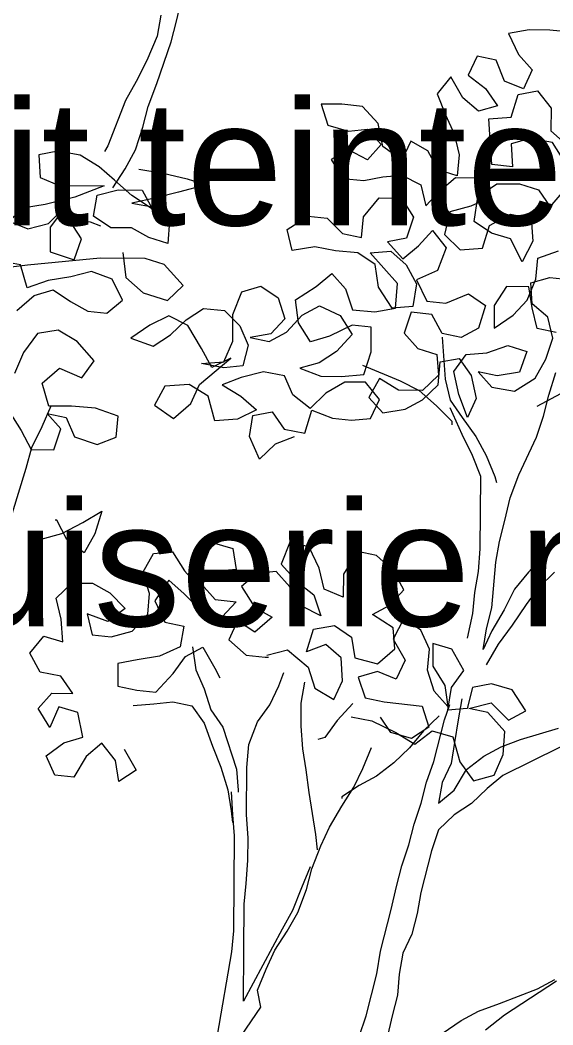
# Model space of a CAD drawing. Header units: millimetres. Extents: x 318905 to 439572, y -5133 to 105868.
# Drawn here: x 409382 to 410131, y 3646 to 5060 of the extents above; entities that cross this region are included whole.
import ezdxf

# ---------------------------------------------------------------- set-up
doc = ezdxf.new("R2010")
doc.units = ezdxf.units.MM
doc.header["$MEASUREMENT"] = 0
doc.layers.add('INTI_Agencement_Stylo_No__102', color=7, linetype='Continuous', lineweight=0, true_color=0xcccccc)
doc.layers.add('INTI_Etiquettes_Stylo_No__1', color=7, linetype='Continuous', lineweight=5)
doc.styles.add('STYLE_GENERE_2', font='Arial')
doc.dimstyles.new('STYLE_GENERE__3', dxfattribs={"dimtxt": 0.18, "dimasz": 182.4, "dimexe": 0.18, "dimexo": 0.0625, "dimgap": 0.09, "dimtad": 0, "dimtih": 1, "dimtoh": 1, "dimdec": 4, "dimzin": 0, "dimdsep": 46, "dimcen": 0.09, "dimadec": 0, "dimazin": 0, "dimtfac": 1, "dimtdec": 4, "dimtmove": 0, "dimatfit": 3, "dimldrblk": 'ARROWHEAD_5', "dimfxl": 0, "dimtolj": 1, "dimtzin": 0, "dimarcsym": 0})

# ---------------------------------------------------------------- blocks, each defined once
blk = doc.blocks.new('arbre6[2]', base_point=(409289.9, -542.5))
at = {"layer": 'INTI_Agencement_Stylo_No__102', "linetype": 'Continuous'}
for p, q in [((409601.6, 5058.4), (409609.2, 5090.4)), ((409579.8, 5066.6), (409574.7, 5037.2)), ((409594.1, 5029), (409601.6, 5058.4)), ((409574.7, 5037.2), (409559.9, 5002.6)), ((410097.8, 5045.9), (410068.5, 5040.8)), ((410068.5, 5040.8), (410082.9, 5011.2)), ((410127, 5045.6), (410097.8, 5045.9)), ((410156.1, 5042.7), (410127, 5045.6)), ((409574.2, 4970.3), (409594.1, 5029)), ((410024.5, 5009.1), (410012.2, 4982.4)), ((410051.2, 5003.5), (410024.5, 5009.1)), ((410082.9, 5011.2), (410102.2, 4989.6)), ((409559.9, 5002.6), (409545, 4973.2)), ((410063.2, 4973.9), (410051.2, 5003.5)), ((409987.8, 4979.9), (409968.2, 4956)), ((410004.6, 4950.4), (409987.8, 4979.9)), ((410012.2, 4982.4), (410036.3, 4963.4)), ((410102.2, 4989.6), (410089.9, 4963)), ((409545, 4973.2), (409530.2, 4946.6)), ((409561.8, 4938.3), (409574.2, 4970.3)), ((410036.3, 4963.4), (410053.2, 4939.2)), ((410089.9, 4963), (410063.2, 4973.9)), ((409968.2, 4956), (409980.1, 4926.5)), ((410026.4, 4931.4), (410004.6, 4950.4)), ((410072.5, 4923), (410082.5, 4955)), ((410082.5, 4955), (410109.3, 4960.1)), ((410109.3, 4960.1), (410128.6, 4935.8)), ((409530.2, 4946.6), (409505.4, 4882.6)), ((409554.3, 4908.9), (409561.8, 4938.3)), ((409834.3, 4941.2), (409805.1, 4941.4)), ((409805.1, 4941.4), (409814.6, 4911.9)), ((409863.4, 4938.2), (409834.3, 4941.2)), ((409885.2, 4914), (409863.4, 4938.2)), ((410053.2, 4939.2), (410026.4, 4931.4)), ((410128.6, 4935.8), (410128.3, 4903.7)), ((409980.1, 4926.5), (409992.1, 4899.6)), ((410040.9, 4920.6), (410072.5, 4923)), ((410043.1, 4891.1), (410040.9, 4920.6)), ((409544.3, 4876.9), (409554.3, 4908.9)), ((409814.6, 4911.9), (409843.7, 4903.6)), ((409892.2, 4881.8), (409885.2, 4914)), ((409843.7, 4903.6), (409870.5, 4906.1)), ((409870.5, 4906.1), (409889.8, 4884.5)), ((409992.1, 4899.6), (409999.2, 4870.1)), ((410099.1, 4893.3), (410072.3, 4885.5)), ((410130.7, 4887.6), (410099.1, 4893.3)), ((410128.3, 4903.7), (410152.5, 4882.1)), ((409505.4, 4882.6), (409500.5, 4874.6)), ((409889.8, 4884.5), (409870.2, 4863.2)), ((409918.8, 4862.8), (409892.2, 4881.8)), ((409931.2, 4889.5), (409918.8, 4862.8)), ((409955.4, 4875.8), (409931.2, 4889.5)), ((410045.3, 4856.3), (410043.1, 4891.1)), ((410072.3, 4885.5), (410074.4, 4853.4)), ((410147.5, 4860.7), (410130.7, 4887.6)), ((409434.8, 4875.2), (409408, 4870.1)), ((409408, 4870.1), (409410.2, 4838)), ((409466.4, 4869.6), (409434.8, 4875.2)), ((409493.1, 4853.3), (409466.4, 4869.6)), ((409529.5, 4850.3), (409544.3, 4876.9)), ((409843.5, 4876.9), (409819.1, 4863.7)), ((409819.1, 4863.7), (409835.9, 4836.8)), ((409870.2, 4863.2), (409843.5, 4876.9)), ((409969.8, 4849), (409955.4, 4875.8)), ((409999.2, 4870.1), (409996.5, 4840.7)), ((409514.8, 4834.3), (409493.1, 4853.3)), ((409512.3, 4823.6), (409529.5, 4850.3)), ((409549, 4850.1), (409583, 4844.4)), ((410074.4, 4853.4), (410045.3, 4856.3)), ((409410.2, 4838), (409436.9, 4827)), ((409583, 4844.4), (409617, 4836.1)), ((409617, 4836.1), (409643.7, 4827.8)), ((409835.9, 4836.8), (409865.1, 4833.8)), ((409865.1, 4833.8), (409891.9, 4839)), ((409891.9, 4839), (409918.7, 4841.4)), ((409918.7, 4841.4), (409945.3, 4827.8)), ((409996.5, 4840.7), (409969.8, 4849)), ((409972, 4819.5), (409994.1, 4838)), ((409994.1, 4838), (410030.5, 4837.7)), ((410030.5, 4837.7), (410044.9, 4810.8)), ((409436.9, 4827), (409500.2, 4826.4)), ((409500.2, 4826.4), (409458.7, 4810.7)), ((409539, 4812.7), (409514.8, 4834.3)), ((409643.7, 4827.8), (409604.7, 4817.5)), ((409945.3, 4827.8), (409952.4, 4798.3)), ((410025.5, 4811), (410052.4, 4829.5)), ((410052.4, 4829.5), (410084, 4829.2)), ((410084, 4829.2), (410110.7, 4820.9)), ((410127.5, 4796.7), (410149.6, 4823.2)), ((409458.7, 4810.7), (409417.3, 4800.4)), ((409485.2, 4783.7), (409490.3, 4813.1)), ((409490.3, 4813.1), (409519.6, 4820.9)), ((409519.6, 4820.9), (409553.6, 4820.6)), ((409573, 4809.7), (409538.9, 4802)), ((409568, 4793.7), (409539, 4812.7)), ((409553.6, 4820.6), (409568, 4793.7)), ((409604.7, 4817.5), (409573, 4809.7)), ((409864.7, 4783), (409886.8, 4809.6)), ((409886.8, 4809.6), (409918.4, 4809.3)), ((409918.4, 4809.3), (409935.3, 4782.3)), ((409952.4, 4798.3), (409972, 4819.5)), ((410044.9, 4810.8), (410015.6, 4797.7)), ((410020.4, 4776.2), (410025.5, 4811)), ((410110.7, 4820.9), (410127.5, 4796.7)), ((409388, 4795.3), (409366, 4776.8)), ((409417.3, 4800.4), (409388, 4795.3)), ((409421.9, 4773.6), (409446.4, 4797.5)), ((409446.4, 4797.5), (409424.3, 4768.2)), ((409538.9, 4802), (409570.5, 4796.4)), ((409570.5, 4796.4), (409592.2, 4777.4)), ((410015.6, 4797.7), (409986.4, 4789.9)), ((409509.4, 4767.5), (409485.2, 4783.7)), ((409757.6, 4765.2), (409786.9, 4783.7)), ((409786.9, 4783.7), (409813.6, 4780.8)), ((409813.6, 4780.8), (409835.3, 4759.2)), ((409862.1, 4753.6), (409864.7, 4783)), ((409935.3, 4782.3), (409925.3, 4753)), ((409986.4, 4789.9), (409978.9, 4757.9)), ((410042.2, 4770.7), (410071.5, 4786.5)), ((410071.5, 4786.5), (410100.7, 4780.9)), ((410100.7, 4780.9), (410102.9, 4748.7)), ((409366, 4776.8), (409392.7, 4765.8)), ((409392.7, 4765.8), (409421.9, 4773.6)), ((409424.3, 4768.2), (409424, 4733.4)), ((409468, 4751.8), (409451.1, 4778.7)), ((409451.1, 4778.7), (409480.3, 4775.8)), ((409480.3, 4775.8), (409494.9, 4770.3)), ((409538.6, 4767.2), (409509.4, 4767.5)), ((409562.9, 4753.6), (409538.6, 4767.2)), ((409592.2, 4777.4), (409589.6, 4745.3)), ((409764.6, 4735.7), (409757.6, 4765.2)), ((410044.6, 4759.9), (410020.4, 4776.2)), ((410032.2, 4738.6), (410042.2, 4770.7)), ((409458, 4722.4), (409468, 4751.8)), ((409589.6, 4745.3), (409562.9, 4753.6)), ((409835.3, 4759.2), (409862.1, 4753.6)), ((409925.3, 4753), (409898.5, 4747.9)), ((409942.3, 4742.1), (409961.9, 4763.4)), ((409961.9, 4763.4), (409981.2, 4739.1)), ((409978.9, 4757.9), (410000.6, 4736.3)), ((410071.3, 4751.7), (410044.6, 4759.9)), ((410088, 4719.4), (410071.3, 4751.7)), ((409796.3, 4740.8), (409764.6, 4735.7)), ((409825.4, 4735.2), (409796.3, 4740.8)), ((409898.5, 4747.9), (409920.2, 4723.6)), ((409920.2, 4723.6), (409942.3, 4742.1)), ((409981.2, 4739.1), (409968.8, 4707.1)), ((410000.6, 4736.3), (410032.2, 4738.6)), ((410102.9, 4748.7), (410088, 4719.4)), ((409424, 4733.4), (409458, 4722.4)), ((409494.5, 4724.8), (409445.8, 4719.9)), ((409557.8, 4724.2), (409494.5, 4724.8)), ((409526.2, 4732.5), (409530.8, 4697.7)), ((409584.5, 4715.9), (409557.8, 4724.2)), ((409857, 4732.2), (409825.4, 4735.2)), ((409881.2, 4715.9), (409857, 4732.2)), ((409874.1, 4732), (409903.3, 4734.5)), ((409912.7, 4688.9), (409874.1, 4732)), ((409903.3, 4734.5), (409925, 4715.5)), ((410107.3, 4695.1), (410110, 4724.6)), ((410110, 4724.6), (410139.2, 4735)), ((409392.3, 4715), (409333.8, 4707.5)), ((409382.6, 4715.1), (409351, 4720.7)), ((409392, 4682.9), (409382.6, 4715.1)), ((409445.8, 4719.9), (409392.3, 4715)), ((409611, 4686.2), (409584.5, 4715.9)), ((409885.9, 4683.8), (409881.2, 4715.9)), ((409925, 4715.5), (409939.4, 4688.6)), ((409453, 4698.4), (409421.3, 4693.3)), ((409482.2, 4706.1), (409453, 4698.4)), ((409511.3, 4695.2), (409482.2, 4706.1)), ((409525.7, 4665.6), (409511.3, 4695.2)), ((409530.8, 4697.7), (409555, 4676)), ((409798.3, 4684.6), (409820.3, 4703.1)), ((409820.3, 4703.1), (409839.6, 4681.5)), ((409968.8, 4707.1), (409939.5, 4694)), ((410094.9, 4665.8), (410107.3, 4695.1)), ((410100, 4689.9), (410126.8, 4697.6)), ((410126.8, 4697.6), (410153.5, 4694.7)), ((409421.3, 4693.3), (409392, 4682.9)), ((409589, 4665), (409611, 4686.2)), ((409693.6, 4677.5), (409720.5, 4685.3)), ((409720.5, 4685.3), (409744.7, 4669)), ((409769, 4666.1), (409798.3, 4684.6)), ((409839.6, 4681.5), (409849.1, 4652)), ((409905.1, 4654.1), (409885.9, 4683.8)), ((409910, 4654.1), (409912.7, 4688.9)), ((409939.4, 4688.6), (409934.3, 4656.6)), ((409939.5, 4694), (409953.8, 4664.4)), ((410065.9, 4684.8), (410048.7, 4658.2)), ((410097.5, 4684.5), (410065.9, 4684.8)), ((410102.2, 4655), (410097.5, 4684.5)), ((410102.2, 4660.4), (410100, 4689.9)), ((409377.2, 4650.9), (409401.7, 4672.1)), ((409401.7, 4672.1), (409428.5, 4679.9)), ((409428.5, 4679.9), (409452.7, 4663.6)), ((409555, 4676), (409589, 4665)), ((409681.2, 4645.5), (409693.6, 4677.5)), ((409744.7, 4669), (409754.2, 4639.4)), ((409773.6, 4633.9), (409769, 4666.1)), ((409980.6, 4661.5), (410012.3, 4674.6)), ((410012.3, 4674.6), (410036.5, 4658.3)), ((410075.3, 4644.6), (410094.9, 4665.8)), ((409452.7, 4663.6), (409476.9, 4650)), ((409503.7, 4647.1), (409525.7, 4665.6)), ((409615.5, 4638), (409640, 4653.9)), ((409640, 4653.9), (409669.1, 4650.9)), ((409778.5, 4644.6), (409803, 4657.7)), ((409803, 4657.7), (409832.1, 4644.1)), ((409849.1, 4652), (409880.7, 4649)), ((409880.7, 4649), (409910, 4654.1)), ((409934.3, 4656.6), (409905.1, 4654.1)), ((409953.8, 4664.4), (409980.6, 4661.5)), ((410036.5, 4658.3), (410026.5, 4626.3)), ((410048.7, 4658.2), (410048.4, 4626.1)), ((410123.9, 4641.5), (410102.2, 4660.4)), ((410109.2, 4625.5), (410102.2, 4655)), ((409476.9, 4650), (409503.7, 4647.1)), ((409591.2, 4643.6), (409564.4, 4630.5)), ((409617.9, 4630), (409591.2, 4643.6)), ((409593.5, 4616.8), (409615.5, 4638)), ((409669.1, 4650.9), (409690.9, 4629.3)), ((409681, 4608), (409681.2, 4645.5)), ((409754.2, 4639.4), (409734.6, 4618.2)), ((409756.5, 4620.7), (409778.5, 4644.6)), ((409832.1, 4644.1), (409848.9, 4617.2)), ((409931.8, 4648.5), (409921.9, 4619.2)), ((409961, 4645.6), (409931.8, 4648.5)), ((409975.4, 4618.7), (409961, 4645.6)), ((410048.4, 4626.1), (410075.3, 4644.6)), ((410131, 4611.9), (410123.9, 4641.5)), ((409435.4, 4623.6), (409406.2, 4618.5)), ((409462, 4607.3), (409435.4, 4623.6)), ((409564.4, 4630.5), (409537.5, 4612)), ((409637.1, 4597.7), (409617.9, 4630)), ((409690.9, 4629.3), (409702.8, 4602.4)), ((409790.4, 4607), (409773.6, 4633.9)), ((409849, 4630.6), (409817.2, 4614.8)), ((409875.7, 4627.6), (409849, 4630.6)), ((409875.5, 4592.8), (409875.7, 4627.6)), ((410026.5, 4626.3), (410002.1, 4613.1)), ((410135.9, 4619.9), (410109.2, 4625.5)), ((409406.2, 4618.5), (409386.5, 4591.9)), ((409537.5, 4612), (409569, 4601)), ((409569, 4601), (409593.5, 4616.8)), ((409734.6, 4618.2), (409705.3, 4613.1)), ((409705.3, 4613.1), (409732, 4607.5)), ((409732, 4607.5), (409756.5, 4620.7)), ((409817.2, 4614.8), (409790.4, 4607)), ((409848.9, 4617.2), (409826.8, 4593.3)), ((409921.9, 4619.2), (409941.2, 4597.6)), ((409975.3, 4613.4), (409979.8, 4554.4)), ((410002.1, 4613.1), (409975.4, 4618.7)), ((410121.1, 4582.6), (410131, 4611.9)), ((409486.2, 4580.3), (409462, 4607.3)), ((409651.5, 4570.8), (409637.1, 4597.7)), ((409668.6, 4578.7), (409681, 4608)), ((409702.8, 4602.4), (409695.3, 4573.1)), ((409941.2, 4597.6), (409967.9, 4589.3)), ((410038.4, 4591.4), (410067.7, 4601.8)), ((410067.7, 4601.8), (410094.4, 4593.5)), ((409386.5, 4591.9), (409374.1, 4562.6)), ((409634.3, 4546.8), (409678.4, 4583.9)), ((409678.4, 4583.9), (409651.5, 4570.8)), ((409826.8, 4593.3), (409802.4, 4577.4)), ((409865.5, 4560.8), (409875.5, 4592.8)), ((409967.9, 4589.3), (409970.1, 4559.9)), ((409972.7, 4578.6), (409999.5, 4583.7)), ((409992, 4565), (410009.2, 4589)), ((409999.5, 4583.7), (410016.3, 4559.5)), ((410009.2, 4589), (410038.4, 4591.4)), ((410094.4, 4593.5), (410084.4, 4564.2)), ((410106.3, 4556), (410121.1, 4582.6)), ((409412.9, 4548.8), (409437.4, 4570)), ((409437.4, 4570), (409468.9, 4556.4)), ((409468.9, 4556.4), (409486.2, 4580.3)), ((409636.9, 4576.3), (409668.6, 4578.7)), ((409668.5, 4570.6), (409636.9, 4576.3)), ((409695.3, 4573.1), (409668.5, 4570.6)), ((409802.4, 4577.4), (409775.5, 4569.7)), ((409775.5, 4569.7), (409804.7, 4558.7)), ((409863.2, 4574.2), (409916.5, 4552.3)), ((409970, 4546.5), (409972.7, 4578.6)), ((409692.7, 4557), (409665.9, 4546.6)), ((409724.4, 4564.8), (409692.7, 4557)), ((409753.6, 4559.2), (409724.4, 4564.8)), ((409765.5, 4532.3), (409753.6, 4559.2)), ((409804.7, 4558.7), (409833.8, 4558.4)), ((409833.8, 4558.4), (409865.5, 4560.8)), ((409887.3, 4555.3), (409872.5, 4528.6)), ((409914, 4539), (409887.3, 4555.3)), ((409970.1, 4559.9), (409948, 4538.7)), ((409979.8, 4554.4), (409986.9, 4524.9)), ((409999.1, 4532.8), (409992, 4565)), ((410016.3, 4559.5), (410023.4, 4527.3)), ((410052.8, 4559.1), (410026.1, 4564.7)), ((410026.1, 4564.7), (410045.4, 4543.1)), ((410084.4, 4564.2), (410052.8, 4559.1)), ((410077, 4537.5), (410106.3, 4556)), ((410125.6, 4531.7), (410135.5, 4563.7)), ((409422.4, 4516.6), (409412.9, 4548.8)), ((409585.6, 4544.6), (409570.8, 4518)), ((409619.7, 4547), (409585.6, 4544.6)), ((409646.3, 4530.7), (409619.7, 4547)), ((409621.9, 4520.2), (409634.3, 4546.8)), ((409665.9, 4546.6), (409692.5, 4530.3)), ((409838.7, 4550.4), (409811.8, 4534.5)), ((409867.8, 4550.1), (409838.7, 4550.4)), ((409887.1, 4525.8), (409867.8, 4550.1)), ((409948, 4538.7), (409914, 4539)), ((409916.5, 4552.3), (409943.2, 4538.7)), ((409943.2, 4538.7), (409967.3, 4517.1)), ((409947.9, 4525.3), (409970, 4546.5)), ((410045.4, 4543.1), (410077, 4537.5)), ((410162.1, 4544.7), (410108.4, 4515.8)), ((409655.8, 4495.8), (409646.3, 4530.7)), ((409692.5, 4530.3), (409714.3, 4511.3)), ((409789.7, 4513.3), (409765.5, 4532.3)), ((409811.8, 4534.5), (409789.7, 4513.3)), ((409872.5, 4528.6), (409891.8, 4507)), ((409874.8, 4499.2), (409887.1, 4525.8)), ((409923.5, 4512.1), (409947.9, 4525.3)), ((409986.9, 4524.9), (410003.7, 4500.7)), ((410011, 4500.6), (409999.1, 4532.8)), ((410023.4, 4527.3), (410011, 4500.6)), ((410118, 4502.3), (410125.6, 4531.7)), ((409424.9, 4516.6), (409412.5, 4487.3)), ((409454, 4516.4), (409422.4, 4516.6)), ((409488.1, 4513.4), (409454, 4516.4)), ((409519.6, 4502.4), (409488.1, 4513.4)), ((409570.8, 4518), (409597.4, 4499)), ((409597.4, 4499), (409621.9, 4520.2)), ((409714.3, 4511.3), (409687.4, 4498.2)), ((409782.2, 4478.6), (409792.1, 4510.6)), ((409792.1, 4510.6), (409821.2, 4499.7)), ((409891.8, 4507), (409923.5, 4512.1)), ((409967.3, 4517.1), (409989.1, 4495.5)), ((410003.5, 4476.6), (409986.8, 4514.2)), ((409366.4, 4509.1), (409383.2, 4482.2)), ((409439.2, 4484.4), (409419.9, 4506)), ((409419.9, 4506), (409446.6, 4500.4)), ((409446.6, 4500.4), (409458.6, 4473.5)), ((409517, 4473), (409519.6, 4502.4)), ((409687.4, 4498.2), (409655.8, 4495.8)), ((409704.3, 4473.9), (409709.4, 4503.3)), ((409709.4, 4503.3), (409736.2, 4508.5)), ((409736.2, 4508.5), (409753, 4484.2)), ((409821.2, 4499.7), (409848, 4496.7)), ((409848, 4496.7), (409874.8, 4499.2)), ((410003.7, 4500.7), (410023, 4473.7)), ((410108.1, 4473), (410118, 4502.3)), ((409383.2, 4482.2), (409397.6, 4455.3)), ((409412.5, 4487.3), (409397.7, 4458)), ((409429.3, 4455), (409439.2, 4484.4)), ((409753, 4484.2), (409782.2, 4478.6)), ((409989.1, 4495.5), (409989, 4490.1)), ((409458.6, 4473.5), (409490.1, 4462.5)), ((409490.1, 4462.5), (409517, 4473)), ((409718.6, 4441.7), (409704.3, 4473.9)), ((409767.5, 4473.4), (409740.7, 4462.9)), ((410017.9, 4447), (410003.5, 4476.6)), ((410023, 4473.7), (410037.4, 4446.8)), ((410083.4, 4419.7), (410108.1, 4473)), ((409397.7, 4458), (409390.1, 4428.6)), ((409397.6, 4455.3), (409429.3, 4455)), ((409740.7, 4462.9), (409718.6, 4441.7)), ((410029.8, 4417.5), (410017.9, 4447)), ((410037.4, 4446.8), (410049.3, 4417.3)), ((409390.1, 4428.6), (409370.2, 4364.5)), ((410029.1, 4315.8), (410029.8, 4417.5)), ((410049.3, 4417.3), (410051.7, 4409.2)), ((410071, 4387.6), (410083.4, 4419.7)), ((410063.4, 4355.6), (410071, 4387.6)), ((409433.4, 4355.9), (409431, 4356)), ((409447.8, 4329), (409433.4, 4355.9)), ((409469.9, 4352.9), (409496.7, 4368.8)), ((409496.7, 4368.8), (409486.8, 4336.7)), ((410055.9, 4326.2), (410063.4, 4355.6)), ((409440.5, 4337.1), (409469.9, 4352.9)), ((410155.8, 4352.1), (410116.6, 4304.3)), ((409411.3, 4329.4), (409440.5, 4337.1)), ((409472, 4310.1), (409447.8, 4329)), ((409486.8, 4336.7), (409472, 4310.1)), ((409639.7, 4292.5), (409652.1, 4324.5)), ((409652.1, 4324.5), (409681.2, 4316.2)), ((409681.2, 4316.2), (409685.9, 4286.7)), ((409761.6, 4326.2), (409749.2, 4294.2)), ((409788.3, 4317.9), (409761.6, 4326.2)), ((409802.6, 4288.4), (409788.3, 4317.9)), ((410026.4, 4283.7), (410029.1, 4315.8)), ((410050.8, 4296.8), (410055.9, 4326.2)), ((409554.5, 4282.6), (409569.3, 4309.2)), ((409569.3, 4309.2), (409596, 4311.6)), ((409596, 4311.6), (409612.9, 4284.7)), ((409856.3, 4312), (409836.6, 4280)), ((409883, 4306.4), (409856.3, 4312)), ((409907.2, 4284.7), (409883, 4306.4)), ((410116.6, 4304.3), (410096.9, 4283)), ((409612.9, 4284.7), (409632.2, 4263.1)), ((409632.2, 4263.1), (409639.7, 4292.5)), ((409659.1, 4284.3), (409637.1, 4265.8)), ((409685.9, 4286.7), (409659.1, 4284.3)), ((409749.2, 4294.2), (409770.9, 4269.9)), ((409809.7, 4258.9), (409802.6, 4288.4)), ((409921.6, 4257.8), (409907.2, 4284.7)), ((410045.5, 4232.6), (410050.8, 4296.8)), ((409564, 4253), (409554.5, 4282.6)), ((409590.9, 4271.5), (409571.2, 4242.3)), ((409612.6, 4252.6), (409590.9, 4271.5)), ((409715, 4281.1), (409693, 4262.6)), ((409741.8, 4283.6), (409715, 4281.1)), ((409761.1, 4262), (409741.8, 4283.6)), ((409770.9, 4269.9), (409795.1, 4251)), ((409836.6, 4280), (409836.4, 4247.9)), ((410021.3, 4254.3), (410026.4, 4283.7)), ((410096.9, 4283), (410077.3, 4259.1)), ((410111.4, 4261.5), (410133.4, 4282.7)), ((409432.6, 4246.2), (409454.6, 4267.4)), ((409454.6, 4267.4), (409483.8, 4267.2)), ((409483.8, 4267.2), (409508, 4253.6)), ((409637.1, 4265.8), (409656.4, 4244.2)), ((409693, 4262.6), (409712.2, 4233)), ((409777.9, 4235.1), (409761.1, 4262)), ((409836.4, 4247.9), (409809.7, 4258.9)), ((409902, 4236.6), (409921.6, 4257.8)), ((410077.3, 4259.1), (410062.5, 4229.8)), ((410094.2, 4237.5), (410111.4, 4261.5)), ((409439.6, 4216.7), (409432.6, 4246.2)), ((409508, 4253.6), (409529.8, 4231.9)), ((409561.3, 4223.6), (409564, 4253)), ((409571.2, 4242.3), (409585.6, 4212.7)), ((409636.8, 4228.3), (409612.6, 4252.6)), ((409656.4, 4244.2), (409685.5, 4241.2)), ((409795.1, 4251), (409804.6, 4221.4)), ((410018.7, 4224.8), (410021.3, 4254.3)), ((409529.8, 4231.9), (409505.3, 4213.4)), ((409665.9, 4220), (409636.8, 4228.3)), ((409685.5, 4241.2), (409665.9, 4220)), ((409712.2, 4233), (409736.4, 4219.4)), ((409804.6, 4221.4), (409777.9, 4235.1)), ((409877.6, 4223.4), (409902, 4236.6)), ((410038, 4203.3), (410045.5, 4232.6)), ((410062.5, 4229.8), (410045.2, 4200.5)), ((410074.5, 4208.3), (410094.2, 4237.5)), ((409441.8, 4184.6), (409439.6, 4216.7)), ((409505.3, 4213.4), (409476.2, 4224.4)), ((409476.2, 4224.4), (409483.3, 4194.9)), ((409539.3, 4199.7), (409561.3, 4223.6)), ((409687.8, 4214.5), (409675.4, 4187.8)), ((409712, 4198.2), (409687.8, 4214.5)), ((409736.4, 4219.4), (409712, 4198.2)), ((409906.6, 4204.4), (409877.6, 4223.4)), ((409921.3, 4217.7), (409906.5, 4188.4)), ((409945.5, 4201.4), (409921.3, 4217.7)), ((410011.1, 4190.1), (410018.7, 4224.8)), ((409510, 4192), (409539.3, 4199.7)), ((409585.6, 4212.7), (409612.3, 4207.1)), ((409612.3, 4207.1), (409607.2, 4177.7)), ((409784.7, 4170.8), (409794.7, 4202.8)), ((409794.7, 4202.8), (409823.9, 4207.9)), ((409823.9, 4207.9), (409848.1, 4191.6)), ((409908.8, 4175), (409906.6, 4204.4)), ((409957.5, 4174.5), (409945.5, 4201.4)), ((410032.9, 4173.9), (410038, 4203.3)), ((410045.2, 4200.5), (410032.9, 4173.9)), ((410054.8, 4181.7), (410074.5, 4208.3)), ((409395.5, 4168.9), (409415.1, 4192.8)), ((409415.1, 4192.8), (409441.8, 4184.6)), ((409483.3, 4194.9), (409510, 4192)), ((409675.4, 4187.8), (409699.6, 4166.2)), ((409848.1, 4191.6), (409852.8, 4162.1)), ((409906.5, 4188.4), (409923.3, 4158.8)), ((409607.2, 4177.7), (409577.9, 4164.6)), ((409614.4, 4164.3), (409638.8, 4177.4)), ((409624.2, 4177.6), (409628.9, 4145.4)), ((409638.8, 4177.4), (409655.6, 4147.8)), ((409728.7, 4165.9), (409758, 4173.7)), ((409758, 4173.7), (409787, 4149.3)), ((409811.6, 4181.2), (409784.7, 4170.8)), ((409833.3, 4162.3), (409811.6, 4181.2)), ((409884.3, 4153.8), (409908.8, 4175)), ((409954.8, 4145.1), (409957.5, 4174.5)), ((409962.4, 4182.5), (409962.2, 4150.4)), ((409989.1, 4174.3), (409962.4, 4182.5)), ((410005.9, 4144.7), (409989.1, 4174.3)), ((410037.6, 4152.4), (410054.8, 4181.7)), ((409409.9, 4142), (409395.5, 4168.9)), ((409546.3, 4159.5), (409519.5, 4154.4)), ((409577.9, 4164.6), (409546.3, 4159.5)), ((409597.2, 4140.3), (409614.4, 4164.3)), ((409699.6, 4166.2), (409726.3, 4163.2)), ((409726.3, 4163.2), (409731.2, 4163.2)), ((409835.5, 4130.1), (409833.3, 4162.3)), ((409852.8, 4162.1), (409884.3, 4153.8)), ((409923.3, 4158.8), (409910.9, 4132.1)), ((409519.5, 4154.4), (409519.2, 4122.3)), ((409628.9, 4145.4), (409640.8, 4118.5)), ((409655.6, 4147.8), (409662.8, 4134.4)), ((409787, 4149.3), (409796.5, 4119.8)), ((409884.3, 4143.1), (409857.4, 4135.3)), ((409910.9, 4132.1), (409884.3, 4143.1)), ((409964.3, 4115.6), (409954.8, 4145.1)), ((409962.2, 4150.4), (409979, 4123.5)), ((409988.7, 4120.7), (410005.9, 4144.7)), ((409439, 4136.4), (409409.9, 4142)), ((409455.9, 4112.2), (409439, 4136.4)), ((409572.7, 4113.8), (409597.2, 4140.3)), ((409745.5, 4122.9), (409752.9, 4141.6)), ((409823.2, 4103.5), (409835.5, 4130.1)), ((409857.4, 4135.3), (409867, 4105.8)), ((409519.2, 4122.3), (409545.9, 4116.7)), ((409545.9, 4116.7), (409572.7, 4113.8)), ((409640.8, 4118.5), (409650.3, 4089)), ((409733.1, 4096.3), (409745.5, 4122.9)), ((409782, 4127.9), (409776.9, 4098.6)), ((409796.5, 4119.8), (409823.2, 4103.5)), ((409983.6, 4094), (409964.3, 4115.6)), ((409979, 4123.5), (409983.6, 4094)), ((409983.6, 4088.7), (409988.7, 4120.7)), ((410017.9, 4120.5), (410010.4, 4091.1)), ((410044.7, 4125.6), (410017.9, 4120.5)), ((410073.8, 4117.3), (410044.7, 4125.6)), ((410093.1, 4087.7), (410073.8, 4117.3)), ((409407.1, 4091.2), (409426.7, 4112.4)), ((409426.7, 4112.4), (409455.9, 4112.2)), ((409867, 4105.8), (409893.7, 4100.2)), ((410003.2, 4104.5), (409998.1, 4075.1)), ((409423.9, 4064.3), (409407.1, 4091.2)), ((409436.3, 4093.6), (409423.9, 4064.3)), ((409463, 4085.3), (409436.3, 4093.6)), ((409540.9, 4095.3), (409570.1, 4097.7)), ((409570.1, 4097.7), (409596.9, 4100.2)), ((409596.9, 4100.2), (409623.6, 4094.6)), ((409623.6, 4094.6), (409640.5, 4070.3)), ((409650.3, 4089), (409667.2, 4064.7)), ((409715.9, 4072.3), (409733.1, 4096.3)), ((409776.9, 4098.6), (409776.7, 4066.4)), ((409849.9, 4097.9), (409827.8, 4074)), ((409893.7, 4100.2), (409947.1, 4094.3)), ((409947.1, 4094.3), (409956.7, 4064.8)), ((409978.6, 4075.3), (409986.1, 4096.7)), ((410010.4, 4091.1), (409983.6, 4088.7)), ((410012.8, 4091.1), (410044.5, 4098.8)), ((410039.5, 4085.5), (410012.8, 4091.1)), ((410044.5, 4098.8), (410068.6, 4074.5)), ((410068.6, 4074.5), (410093.1, 4087.7)), ((409470, 4050.5), (409463, 4085.3)), ((409703.5, 4040.3), (409715.9, 4072.3)), ((409827.8, 4074), (409810.6, 4050.1)), ((409847.3, 4079.2), (409876.4, 4073.6)), ((409876.4, 4073.6), (409910.4, 4057.2)), ((409903.1, 4057.3), (409888.6, 4078.8)), ((409971.4, 4080.7), (409949.3, 4059.5)), ((409963.6, 4016.6), (409978.6, 4075.3)), ((409998.1, 4075.1), (409993, 4043.1)), ((410063.6, 4058.5), (410039.5, 4085.5)), ((409640.5, 4070.3), (409652.4, 4038.1)), ((409667.2, 4064.7), (409686.2, 4005.7)), ((409776.7, 4066.4), (409778.8, 4034.3)), ((409949.3, 4059.5), (409929.7, 4035.6)), ((409956.7, 4064.8), (409932.2, 4049)), ((409937, 4040.9), (409961.5, 4059.4)), ((409961.5, 4059.4), (409990.6, 4051.1)), ((410061, 4026.4), (410063.6, 4058.5)), ((410085.5, 4047.6), (410139.1, 4063.2)), ((409443.2, 4042.7), (409470, 4050.5)), ((409810.6, 4050.1), (409800.8, 4047.5)), ((409932.2, 4049), (409903.1, 4057.3)), ((409910.4, 4057.2), (409937, 4040.9)), ((409990.6, 4051.1), (410000.1, 4016.2)), ((410058.6, 4037.1), (410085.5, 4047.6)), ((409418.7, 4024.2), (409443.2, 4042.7)), ((409496.7, 4042.2), (409474.7, 4023.7)), ((409516, 4017.9), (409496.7, 4042.2)), ((409528.3, 4033.9), (409545.1, 4004.3)), ((409652.4, 4038.1), (409664.3, 4008.6)), ((409700.8, 4008.2), (409703.5, 4040.3)), ((409778.8, 4034.3), (409783.5, 4004.8)), ((409863.8, 4006.8), (409876.2, 4036.1)), ((409929.7, 4035.6), (409907.6, 4014.4)), ((409993, 4043.1), (409987.9, 4013.7)), ((410034.2, 4024), (410058.6, 4037.1)), ((410141.3, 4036.4), (410060.7, 3996.9)), ((409430.7, 3997.3), (409418.7, 4024.2)), ((409474.7, 4023.7), (409457.4, 3994.4)), ((409520.6, 3988.4), (409516, 4017.9)), ((409953.6, 3987.2), (409963.6, 4016.6)), ((410000.1, 4016.2), (410019.3, 3989.3)), ((410009.7, 4005.4), (410034.2, 4024)), ((410048.6, 3997.1), (410061, 4026.4)), ((409545.1, 4004.3), (409520.6, 3988.4)), ((409664.3, 4008.6), (409673.8, 3976.4)), ((409686.2, 4005.7), (409688.4, 3976.2)), ((409700.3, 3941.3), (409700.8, 4008.2)), ((409783.5, 4004.8), (409788.1, 3972.6)), ((409851.4, 3980.1), (409863.8, 4006.8)), ((409907.6, 4014.4), (409883.2, 3995.9)), ((409987.9, 4013.7), (409975.5, 3987)), ((409992.5, 3976.2), (410009.7, 4005.4)), ((409457.4, 3994.4), (409430.7, 3997.3)), ((409883.2, 3995.9), (409858.7, 3982.7)), ((409946.1, 3957.8), (409953.6, 3987.2)), ((410019.3, 3989.3), (410048.6, 3997.1)), ((410060.7, 3996.9), (410038.7, 3978.4)), ((409673.8, 3976.4), (409678.5, 3946.9)), ((409678.7, 3973.6), (409680.8, 3941.5)), ((409688.4, 3976.2), (409688.4, 3973.5)), ((409834.2, 3953.5), (409851.4, 3980.1)), ((409858.7, 3982.7), (409834.3, 3966.9)), ((409975.5, 3987), (409970.4, 3957.6)), ((409970.4, 3957.6), (409992.5, 3976.2)), ((410038.7, 3978.4), (410016.7, 3957.2)), ((409788.1, 3972.6), (409797.4, 3913.7)), ((409834.3, 3966.9), (409834.3, 3964.2)), ((409678.5, 3946.9), (409680.8, 3930.8)), ((409816.9, 3924.2), (409834.2, 3953.5)), ((409936.2, 3928.5), (409946.1, 3957.8)), ((410016.7, 3957.2), (409992.2, 3941.4)), ((409680.8, 3941.5), (409683.1, 3912)), ((409702.5, 3909.2), (409700.3, 3941.3)), ((409992.2, 3941.4), (409970.2, 3920.1)), ((409804.6, 3897.6), (409816.9, 3924.2)), ((409928.7, 3899.1), (409936.2, 3928.5)), ((409970.2, 3920.1), (409960.2, 3890.8)), ((409683.1, 3912), (409682.1, 3778.2)), ((409702.3, 3877.1), (409702.5, 3909.2)), ((409797.4, 3913.7), (409799.7, 3892.2)), ((409792.2, 3865.5), (409804.6, 3897.6)), ((409918.7, 3869.8), (409928.7, 3899.1)), ((409960.2, 3890.8), (409945.2, 3832)), ((409699.6, 3845), (409702.3, 3877.1)), ((409789.8, 3868.2), (409777.4, 3838.9)), ((409784.7, 3836.2), (409792.2, 3865.5)), ((409911.2, 3840.4), (409918.7, 3869.8)), ((409696.9, 3815.5), (409699.6, 3845)), ((409777.4, 3838.9), (409765, 3806.9)), ((409772.3, 3804.2), (409784.7, 3836.2)), ((409903.7, 3808.3), (409911.2, 3840.4)), ((409945.2, 3832), (409940.1, 3802.6)), ((409696.5, 3751.3), (409696.9, 3815.5)), ((409765, 3806.9), (409750.2, 3780.3)), ((409757.5, 3777.5), (409772.3, 3804.2)), ((409888.6, 3749.6), (409903.7, 3808.3)), ((409940.1, 3802.6), (409932.6, 3773.3)), ((409682.1, 3778.2), (409679.4, 3748.8)), ((409750.2, 3780.3), (409695.9, 3679)), ((409740.2, 3750.9), (409757.5, 3777.5)), ((409932.6, 3773.3), (409920.2, 3746.6)), ((409679.4, 3748.8), (409659.1, 3631.2)), ((409695.9, 3679), (409696.5, 3751.3)), ((409727.9, 3724.3), (409740.2, 3750.9)), ((409883.5, 3717.5), (409888.6, 3749.6)), ((409920.2, 3746.6), (409915.1, 3717.2)), ((409715.5, 3694.9), (409727.9, 3724.3)), ((409868.5, 3658.7), (409883.5, 3717.5)), ((409915.1, 3717.2), (409912.5, 3687.8)), ((410136.4, 3707.2), (410063.1, 3659.7)), ((410109.6, 3696.7), (410134, 3709.9)), ((409720.2, 3670.8), (409715.5, 3694.9)), ((410055.9, 3675.8), (410109.6, 3696.7)), ((409912.5, 3687.8), (409905, 3658.4)), ((409693.1, 3630.9), (409720.2, 3670.8)), ((410002.2, 3652.2), (410026.6, 3665.3)), ((410026.6, 3665.3), (410055.9, 3675.8)), ((409858.5, 3629.4), (409868.5, 3658.7)), ((409905, 3658.4), (409897.4, 3626.4)), ((409975.3, 3633.7), (410002.2, 3652.2)), ((410063.1, 3659.7), (410036.2, 3638.5))]:
    blk.add_line(p, q, dxfattribs=at)
blk = doc.blocks.new('ARROWHEAD_5')
at = {"linetype": 'Continuous', "lineweight": 0}
blk.add_hatch(color=0, dxfattribs=at).paths.add_polyline_path([(-1, 0.2679), (0, 0), (-1, -0.2679)])
at = {"color": 0, "linetype": 'Continuous', "lineweight": 0}
blk.add_line((0, 0), (-1, 0), dxfattribs=at)

msp = doc.modelspace()

# ---------------------------------------------------------------- block references
at = {"layer": 'INTI_Agencement_Stylo_No__102', "linetype": 'Continuous'}
msp.add_blockref('arbre6[2]', (409289.886, -542.456), dxfattribs=at)

# ---------------------------------------------------------------- texts
at = {"layer": 'INTI_Etiquettes_Stylo_No__1', "linetype": 'Continuous', "char_height": 175, "attachment_point": 7, "style": 'STYLE_GENERE_2'}
for s, insert in [('\\A1;{\\pql;\\fArial|b0|i0|c0|p34;Enduit teinte sable}', (408786.603, 4768.513)), ('\\A1;{\\pql;\\fArial|b0|i0|c0|p34;Menuiserie noir RAL 9005}', (408819.637, 4204.288))]:
    msp.add_mtext(s, dxfattribs=dict(at, insert=insert))

# ---------------------------------------------------------------- leaders
at = {"layer": 'INTI_Etiquettes_Stylo_No__1', "linetype": 'Continuous', "annotation_type": 0, "has_hookline": 1, "hookline_direction": 0}
for points, text_width in [([(405577.301, 4711.325), (408786.513, 4768.513)], 1983.97), ([(403743.84, 2199.94), (408279.637, 4204.288), (408819.547, 4204.288)], 2801.194)]:
    msp.add_leader(points, dimstyle='STYLE_GENERE__3', dxfattribs=dict(at, text_width=text_width))

doc.saveas('drawing.dxf')
